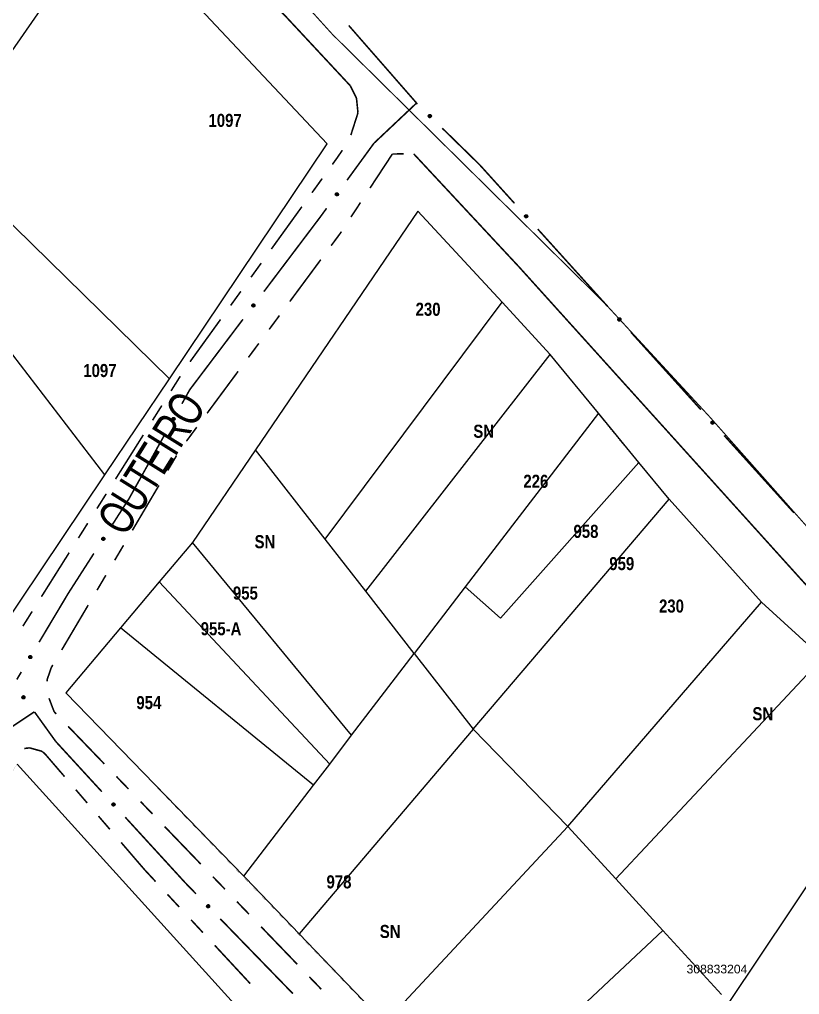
# Model space of a CAD drawing. Extents: x 201549 to 203722, y 4857623 to 4859778.
# Drawn here: x 202824.2 to 202914, y 4859168.6 to 4859280.8 of the extents above; entities that cross this region are included whole.
import ezdxf
from ezdxf.enums import TextEntityAlignment as Align

# ---------------------------------------------------------------- set-up
doc = ezdxf.new("R2010")
doc.units = 0
doc.header["$LTSCALE"] = 1.5
doc.header["$MEASUREMENT"] = 0
for name, color, linetype in [('CD-MALHA-LOTES', 40, 'CONTINUOUS'), ('CD_TXT_QUADRA', 1, 'CONTINUOUS'), ('LM-LIM-SETOR-FISCAL', 7, 'CONTINUOUS'), ('RU-QUADRAS', 6, 'CONTINUOUS'), ('SV-EIXO-ROD-ESTR', 7, 'CONTINUOUS'), ('SV-EIXO-RUA-N-PAV', 6, 'CONTINUOUS'), ('SV-EST-MUNIC-PAV', 20, 'CONTINUOUS'), ('SV-RUA-NAO-PAV-S-GUIA-C-GUIA', 7, 'CONTINUOUS'), ('SV-TXT-RUA-N-PAV-S-GUIA-C-GUIA', 7, 'CONTINUOUS'), ('Th_NmrPort', 1, 'CONTINUOUS')]:
    doc.layers.add(name, color=color, linetype=linetype)
doc.styles.add('ARIAL', font='ARIAL.TTF')
doc.styles.add('MONOTXT', font='ARIAL.TTF', dxfattribs={"height": 0.2})
doc.styles.get("Standard").update_dxf_attribs({"font": 'swisscbo.ttf'})
doc.linetypes.add('Limite', pattern='A,20,-3,[130,ltypeshp.shx,S=6.35,R=0,X=0,Y=0],-3,20', length=46)

msp = doc.modelspace()

# ---------------------------------------------------------------- linework, layer by layer
at = {"layer": 'CD-MALHA-LOTES', "linetype": 'Continuous'}
for p, q in [((202834.49, 4859293.27), (202815.05, 4859265.32)), ((202859.62, 4859266.51), (202834.49, 4859293.27)), ((202841.46, 4859239.45), (202859.62, 4859266.51)), ((202818.11, 4859262.35), (202841.46, 4859239.45)), ((202870.07, 4859258.75), (202851.38, 4859231.28)), ((202879.77, 4859248.26), (202870.07, 4859258.75)), ((202834.03, 4859228.39), (202812.45, 4859256.52)), ((202859.41, 4859220.98), (202879.77, 4859248.26)), ((202885.29, 4859242.24), (202879.77, 4859248.26)), ((202864.06, 4859215.01), (202885.29, 4859242.24)), ((202890.84, 4859235.5), (202885.29, 4859242.24)), ((202834.03, 4859228.39), (202841.46, 4859239.45)), ((202890.84, 4859235.5), (202875.51, 4859215.51)), ((202895.5, 4859229.83), (202890.84, 4859235.5)), ((202851.38, 4859231.28), (202844.12, 4859220.63)), ((202859.41, 4859220.98), (202851.38, 4859231.28)), ((202879.56, 4859211.9), (202895.5, 4859229.83)), ((202898.966152, 4859225.615474), (202895.5, 4859229.83)), ((202821.85, 4859210.25), (202834.03, 4859228.39)), ((202876.44, 4859199.12), (202898.966152, 4859225.615474)), ((202909.618993, 4859213.758993), (202898.966152, 4859225.615474)), ((202844.12, 4859220.63), (202840.29, 4859216.07)), ((202862.44, 4859198.43), (202844.12, 4859220.63)), ((202864.06, 4859215.01), (202859.41, 4859220.98)), ((202840.29, 4859216.07), (202835.84, 4859210.78)), ((202859.91, 4859195.12), (202840.29, 4859216.07)), ((202869.64, 4859207.85), (202864.06, 4859215.01)), ((202875.51, 4859215.51), (202869.64, 4859207.85)), ((202875.51, 4859215.51), (202879.56, 4859211.9)), ((202887.33, 4859187.94), (202909.618993, 4859213.758993)), ((202916.62, 4859207.34), (202909.618993, 4859213.758993)), ((202835.84, 4859210.78), (202829.55, 4859203.3)), ((202858.03, 4859192.67), (202835.84, 4859210.78)), ((202862.44, 4859198.43), (202869.64, 4859207.85)), ((202869.64, 4859207.85), (202876.44, 4859199.12)), ((202892.84, 4859181.9), (202916.62, 4859207.34)), ((202829.55, 4859203.3), (202850.04, 4859182.23)), ((202876.44, 4859199.12), (202856.41, 4859175.58)), ((202859.91, 4859195.12), (202862.44, 4859198.43)), ((202876.44, 4859199.12), (202887.33, 4859187.94)), ((202926.36, 4859198.43), (202905.84, 4859167.66)), ((202848.91, 4859167.5), (202823.94, 4859195.12)), ((202858.03, 4859192.67), (202859.91, 4859195.12)), ((202850.04, 4859182.23), (202858.03, 4859192.67)), ((202866.24, 4859165.33), (202887.33, 4859187.94)), ((202892.84, 4859181.9), (202887.33, 4859187.94)), ((202850.04, 4859182.23), (202850.27, 4859181.99)), ((202850.27, 4859181.99), (202856.41, 4859175.58)), ((202898.25, 4859175.97), (202892.84, 4859181.9)), ((202856.41, 4859175.58), (202866.24, 4859165.33)), ((202876.02, 4859155.12), (202898.25, 4859175.97)), ((202905, 4859168.58), (202898.25, 4859175.97))]:
    msp.add_line(p, q, dxfattribs=at)
at = {"layer": 'LM-LIM-SETOR-FISCAL', "linetype": 'Limite', "ltscale": 0.1, "const_width": 0.13, "flags": 128}
msp.add_lwpolyline([(203690.260081, 4857945.070709), (203624.634323, 4857876.322086), (203597.483031, 4857858.402645), (203529.936951, 4857817.251163), (203477.865481, 4857798.204621), (203470.255508, 4857794.734503), (203461.352554, 4857793.163394), (203446.975153, 4857796.8587), (203434.268062, 4857794.37427), (203415.032253, 4857783.068658), (203402.126694, 4857778.711644), (203386.003618, 4857774.608536), (203366.6323, 4857771.115492), (203345.157893, 4857770.830854), (203324.568024, 4857761.841833), (203301.581821, 4857760.866899), (203281.417715, 4857748.511746), (203252.78859, 4857741.388472), (203232.306394, 4857736.754404), (203212.334562, 4857736.296293), (203164.13965, 4857735.679698), (203138.99187, 4857736.954266), (203129.680407, 4857738.01055), (203095.984474, 4857727.896851), (203076.140726, 4857727.494996), (203025.014879, 4857721.40905), (203013.097806, 4857722.309608), (202992.105773, 4857719.939497), (202979.44632, 4857721.489532), (202964.645261, 4857723.459119), (202953.753944, 4857723.719881), (202948.567743, 4857734.588869), (202940.56683, 4857731.445097), (202928.292667, 4857726.395284), (202921.586801, 4857725.262879), (202891.249062, 4857717.013101), (202861.035745, 4857717.951775), (202843.379163, 4857715.343702), (202826.226463, 4857711.657758), (202804.140432, 4857707.443751), (202790.771355, 4857705.517518), (202768.577753, 4857708.236936), (202742.152032, 4857707.156689), (202736.174828, 4857706.655519), (202713.938929, 4857709.927449), (202695.611231, 4857706.369079), (202673.258666, 4857705.478725), (202656.72527, 4857701.372747), (202629.28054, 4857702.0954), (202612.6653, 4857697.207584), (202591.913663, 4857697.17112), (202573.082963, 4857699.207561), (202562.981881, 4857701.348758), (202542.231335, 4857696.463209), (202527.692121, 4857697.497329), (202506.011184, 4857700.954059), (202495.762995, 4857701.67688), (202477.853417, 4857695.637221), (202451.601566, 4857695.14746), (202439.72292, 4857695.152163), (202414.832804, 4857702.264138), (202409.505623, 4857708.382417), (202404.550581, 4857702.764348), (202392.386131, 4857694.909473), (202374.402744, 4857694.375334), (202370.790504, 4857707.218853), (202367.880357, 4857708.81308), (202365.097896, 4857694.881213), (202346.982515, 4857685.19854), (202335.643949, 4857688.651167), (202326.525916, 4857697.119411), (202318.576754, 4857694.737974), (202307.818302, 4857689.468212), (202291.471974, 4857680.842357), (202275.589764, 4857677.708389), (202259.053519, 4857679.374097), (202243.073737, 4857672.961005), (202214.272961, 4857673.983007), (202196.235748, 4857671.160004), (202166.262371, 4857673.222085), (202137.067905, 4857668.508741), (202112.979693, 4857664.510834), (202063.331805, 4857653.140334), (202048.493217, 4857650.054933), (202035.091784, 4857651.969478), (202023.899221, 4857655.255238), (202010.52796, 4857651.884532), (201999.307441, 4857648.055643), (201981.197242, 4857645.667621), (201954.082742, 4857645.121141), (201945.697725, 4857640.894606), (201931.391917, 4857630.157612), (201908.026813, 4857622.950269), (201883.4729, 4857629.270611), (201877.508406, 4857642.469721), (201854.745798, 4857639.06854), (201839.350138, 4857636.086338), (201828.34266, 4857631.211106), (201818.072406, 4857630.661005), (201791.730674, 4857645.716636), (201783.325652, 4857653.738781), (201774.365733, 4857662.184936), (201765.573826, 4857663.836912), (201752.290529, 4857659.858284), (201735.04564, 4857660.887584), (201727.455562, 4857670.187429), (201720.531788, 4857683.341011), (201712.157613, 4857700.626833), (201694.727347, 4857720.897673), (201679.589184, 4857740.191677), (201657.32648, 4857767.233141), (201654.564139, 4857799.822595), (201653.168948, 4857816.601418), (201648.897983, 4857832.521318), (201641.426502, 4857850.868289), (201624.439538, 4857878.124504), (201609.705016, 4857904.118762), (201594.767048, 4857924.49684), (201579.688593, 4857946.624543), (201574.368593, 4857976.270242), (201571.408411, 4858003.505486), (201566.936517, 4858039.389321), (201564.764318, 4858078.72263), (201562.269694, 4858104.600839), (201551.757007, 4858133.952949), (201551.186373, 4858156.429924), (201549.119269, 4858170.401701), (201549.246745, 4858186.104627), (201554.678227, 4858203.249655), (201558.171305, 4858220.410541), (201560.177107, 4858236.514509), (201560.415055, 4858239.809246), (201559.788221, 4858242.511434), (201551.336892, 4858249.701553), (201552.157199, 4858261.553469), (201556.911984, 4858273.515997), (201560.097639, 4858284.875736), (201560.510399, 4858299.28515), (201557.624238, 4858311.705049), (201560.009833, 4858320.099542), (201561.981178, 4858326.691836), (201566.707313, 4858341.650918), (201582.546234, 4858358.27629), (201591.67817, 4858367.066748), (201615.096765, 4858382.768909), (201643.467678, 4858408.340795), (201662.426287, 4858428.461694), (201687.49864, 4858456.872452), (201695.711751, 4858480.503996), (201697.241213, 4858493.368461), (201708.122023, 4858512.454588), (201708.913728, 4858524.199447), (201718.579722, 4858544.463789), (201733.577492, 4858559.16074), (201748.497093, 4858572.745024), (201759.62483, 4858585.08596), (201772.517183, 4858599.8166), (201797.761054, 4858621.167174), (201813.769148, 4858629.66302), (201830.418521, 4858646.310562), (201849.011501, 4858664.504513), (201851.314022, 4858668.825445), (201857.549066, 4858681.544401), (201862.42871, 4858685.799557), (201865.966242, 4858689.749341), (201865.68234, 4858691.625443), (201857.763701, 4858695.442229), (201850.485155, 4858704.533181), (201847.54822, 4858723.831601), (201858.251257, 4858731.66627), (201858.92976, 4858736.348746), (201856.131935, 4858739.11135), (201855.153114, 4858759.016886), (201862.856619, 4858771.755825), (201872.56032, 4858788.598255), (201887.559021, 4858785.607288), (201894.924798, 4858786.689227), (201898.748315, 4858791.479933), (201901.748118, 4858797.019428), (201899.947285, 4858805.270061), (201902.159269, 4858816.15094), (201916.649053, 4858830.131738), (201922.681108, 4858839.197621), (201923.717945, 4858848.876055), (201927.12082, 4858860.1517), (201927.274817, 4858875.017476), (201925.508092, 4858896.764205), (201942.625428, 4858910.622255), (201947.555532, 4858919.314093), (201951.803836, 4858928.782451), (201954.266441, 4858935.163408), (201959.271015, 4858947.314055), (201964.479977, 4858959.592926), (201967.152407, 4858968.266465), (201964.55435, 4858976.487948), (201962.894294, 4858991.279376), (201964.900793, 4859004.827319), (201964.6517, 4859016.898797), (201965.696998, 4859030.808415), (201969.531889, 4859045.576569), (201975.75863, 4859052.20621), (201969.45004, 4859055.850905), (201965.009026, 4859070.898106), (201965.069362, 4859074.030336), (201963.476629, 4859075.991683), (201953.10009, 4859077.836379), (201942.441068, 4859084.073053), (201934.726475, 4859088.201758), (201918.16488, 4859094.012892), (201910.256895, 4859096.550971), (201893.421427, 4859107.28582), (201885.268901, 4859113.680363), (201864.45443, 4859121.529069), (201850.623658, 4859135.609088), (201846.963877, 4859146.620609), (201855.767516, 4859165.416404), (201875.347527, 4859164.308429), (201889.044993, 4859157.340855), (201904.349852, 4859149.80302), (201927.90161, 4859138.922585), (201938.715832, 4859134.958824), (201957.005609, 4859130.242277), (201977.026771, 4859120.820983), (201985.806231, 4859116.11566), (201991.168531, 4859121.52132), (201992.488353, 4859131.751117), (202001.404985, 4859144.188737), (202015.237277, 4859158.295848), (202027.695168, 4859169.318871), (202029.771608, 4859171.898113), (202033.776454, 4859179.091552), (202035.381378, 4859188.589823), (202041.175735, 4859202.289727), (202053.436878, 4859210.693244), (202063.459078, 4859216.99753), (202072.268869, 4859222.32438), (202115.036275, 4859252.473476), (202125.947129, 4859260.226968), (202138.444739, 4859271.495305), (202150.532591, 4859280.714854), (202161.391171, 4859291.368554), (202178.868205, 4859308.22401), (202191.586615, 4859321.29274), (202216.729868, 4859343.200113), (202238.66378, 4859364.13703), (202250.52502, 4859378.676083), (202258.974753, 4859394.377128), (202266.679718, 4859404.602088), (202275.065891, 4859412.387653), (202302.264215, 4859448.149551), (202318.584229, 4859468.798856), (202327.347328, 4859478.500068), (202334.691915, 4859489.468295), (202339.506578, 4859500.644952), (202345.514817, 4859507.599166), (202371.864321, 4859545.024292), (202393.198162, 4859572.010698), (202405.581673, 4859587.830346), (202410.327797, 4859597.458197), (202419.27763, 4859633.664342), (202416.989486, 4859654.974178), (202411.731424, 4859697.413521), (202412.757426, 4859719.590937), (202436.124438, 4859738.613146), (202462.873067, 4859753.35892), (202485.340162, 4859765.605573), (202495.831881, 4859771.875287), (202497.599834, 4859778.209393), (202518.345276, 4859756.508353), (202515.743454, 4859740.717238), (202514.723698, 4859716.086214), (202516.920095, 4859683.767801), (202522.647194, 4859658.696813), (202527.07528, 4859650.692195), (202529.970568, 4859644.731309), (202535.420521, 4859636.897001), (202545.468872, 4859621.994786), (202558.357019, 4859606.657609), (202585.8358, 4859573.559083), (202599.806104, 4859558.80064), (202612.899885, 4859544.220382), (202638.909787, 4859517.064978), (202649.659036, 4859507.002602), (202668.16042, 4859487.524508), (202676.088824, 4859478.493485), (202694.285339, 4859460.440182), (202710.86304, 4859442.826375), (202712.459386, 4859440.945228), (202729.879978, 4859422.216603), (202741.931615, 4859409.354739), (202746.608706, 4859404.490444), (202753.347688, 4859397.029427), (202761.114193, 4859388.430797), (202780.521657, 4859366.71292), (202787.470106, 4859359.175299), (202792.305962, 4859354.009726), (202805.952922, 4859338.966966), (202827.483001, 4859315.28388), (202860.2174, 4859279.107138), (202891.663582, 4859248.038398), (202903.615874, 4859235.095065), (202918.084292, 4859218.768396), (202940.542465, 4859195.291329), (202956.34755, 4859178.52201), (202968.266176, 4859165.295182), (202978.719379, 4859155.296466), (202993.717452, 4859134.390061), (203000.802797, 4859124.358547), (203012.351422, 4859108.484298), (203027.622616, 4859089.716281), (203037.680048, 4859069.601416), (203043.700341, 4859058.903498), (203054.3, 4859060.91), (203065.69, 4859063.18), (203071.14, 4859057.81), (203074.16, 4859054.84), (203084.88, 4859044.28), (203097.92, 4859031.43), (203104.75, 4859024.55), (203111.15, 4859018.12), (203119.81, 4859009.41), (203127.17, 4859002), (203135.63, 4858993.48), (203144.95, 4858984.1), (203153.42, 4858975.59), (203163.08, 4858965.86), (203173.19, 4858955.69), (203182.56, 4858946.25), (203191.76, 4858937.01), (203198.08, 4858930.3), (203204.43, 4858923.55), (203216.13, 4858910.9), (203222.97, 4858903.52), (203233.78, 4858891.83), (203245.73, 4858878.91), (203264.33, 4858858.8), (203273.98, 4858848.42), (203284.55, 4858837.04), (203303.21, 4858816.97), (203311.9, 4858807.61), (203329.84, 4858788.31), (203337.74, 4858779.49), (203353.23, 4858762.39), (203359.11, 4858755.91), (203364.48, 4858749.97), (203370.86, 4858742.93), (203380.58, 4858732.21), (203389.39, 4858722.58), (203398.64, 4858712.48), (203405.71, 4858704.76), (203410.16, 4858699.89), (203415.55, 4858694), (203420.33, 4858688.78), (203441.21, 4858665.98), (203450.56, 4858656.22), (203473.18, 4858631.13), (203477.89, 4858625.9), (203722.237123, 4858356.395713), (203690.000636, 4858326.668344), (203710.985762, 4858303.396246), (203696.285447, 4858225.222295), (203632.07909, 4858167.69374), (203616.580022, 4858183.192808), (203573.182632, 4858142.895231)], close=True, dxfattribs=at)
at = {"layer": 'RU-QUADRAS', "linetype": 'Continuous'}
for points in [[(202713.2, 4859328, 0.01, 0.01, 0), (202744.73, 4859384.54, 0.01, 0.01, 0), (202747.96, 4859385.28, 0.01, 0.01, 0), (202859.62, 4859266.51, 0.01, 0.01, 0), (202821.85, 4859210.25, 0.01, 0.01, 0), (202795.36, 4859238.56, 0.01, 0.01, 0), (202777.6, 4859260.18, 0.01, 0.01, -0.006098386)], [(202829.55, 4859203.3, 0.01, 0.01, 0), (202844.12, 4859220.63, 0.01, 0.01, 0), (202870.07, 4859258.75, 0.01, 0.01, 0), (202884.99, 4859242.61, 0.01, 0.01, 0.0216393089), (202909.67, 4859213.7, 0.01, 0.01, 0), (202931.3, 4859193.91, 0.01, 0.01, 0), (202959.98, 4859160.09, 0.01, 0.01, 0), (202971.4, 4859149.61, 0.01, 0.01, 0), (202937.69, 4859091.58, 0.01, 0.01, 0.0099130625), (202891.7, 4859138.76, 0.01, 0.01, 0)], [(202790.47, 4859142.54, 0.01, 0.01, 0), (202823.94, 4859195.12, 0.01, 0.01, 0), (202879.25, 4859133.93, 0.01, 0.01, 0.0147925964), (202928.6, 4859082.79, 0.01, 0.01, 0), (202898.06, 4859031.1, 0.01, 0.01, 0), (202894.41, 4859031.1, 0.01, 0.01, 0)]]:
    msp.add_lwpolyline(points, format="xyseb", close=True, dxfattribs=at)
at = {"layer": 'SV-EIXO-ROD-ESTR', "const_width": 0.18}
for points in [[(202862.103147, 4859280.118818), (202869.341093, 4859271.835573)], [(202869.341093, 4859271.835573), (202869.907147, 4859271.187769)], [(202869.907147, 4859271.187769), (202870.007055, 4859271.090083)], [(202872.867099, 4859268.293631), (202877.157166, 4859264.098953)], [(202877.157166, 4859264.098953), (202877.158095, 4859264.098045)], [(202877.158095, 4859264.098045), (202881.178942, 4859259.646393)], [(202883.860087, 4859256.677982), (202891.233236, 4859248.514853)], [(202891.233236, 4859248.514853), (202891.663582, 4859248.038398)], [(202891.663582, 4859248.038398), (202891.903438, 4859247.772675)], [(202894.58365, 4859244.803421), (202902.624284, 4859235.89566)], [(202905.304495, 4859232.926407), (202913.345129, 4859224.018646)]]:
    msp.add_lwpolyline(points, dxfattribs=at)
at = {"layer": 'SV-EIXO-ROD-ESTR'}
for points in [[(202871.411302, 4859269.871015), (202871.460195, 4859269.872258), (202871.50247, 4859269.863328), (202871.535586, 4859269.845731), (202871.560795, 4859269.822551), (202871.583914, 4859269.795932), (202871.601301, 4859269.763953), (202871.612738, 4859269.724184), (202871.614328, 4859269.675146), (202871.602334, 4859269.632441), (202871.58682, 4859269.599052), (202871.564163, 4859269.571374), (202871.537928, 4859269.549348), (202871.504112, 4859269.532385), (202871.463696, 4859269.521189), (202871.414349, 4859269.520783), (202871.372964, 4859269.529822), (202871.34138, 4859269.547683), (202871.313698, 4859269.570637), (202871.290421, 4859269.598096), (202871.273534, 4859269.629586), (202871.262335, 4859269.670298), (202871.262579, 4859269.71901), (202871.271123, 4859269.760389), (202871.288536, 4859269.792216), (202871.311748, 4859269.81896), (202871.338164, 4859269.842472), (202871.369584, 4859269.861289), (202871.411302, 4859269.871015)], [(202882.504898, 4859258.342599), (202882.553774, 4859258.340807), (202882.595414, 4859258.329273), (202882.627375, 4859258.309658), (202882.651098, 4859258.284959), (202882.672522, 4859258.256958), (202882.687893, 4859258.223961), (202882.696842, 4859258.18356), (202882.695389, 4859258.134518), (202882.68077, 4859258.092639), (202882.663215, 4859258.060276), (202882.638885, 4859258.034056), (202882.611335, 4859258.013699), (202882.576532, 4859257.998866), (202882.5355, 4859257.990197), (202882.486222, 4859257.992852), (202882.445477, 4859258.004439), (202882.415062, 4859258.024224), (202882.388857, 4859258.048851), (202882.367327, 4859258.0777), (202882.352425, 4859258.110177), (202882.343772, 4859258.151505), (202882.347036, 4859258.200108), (202882.358129, 4859258.240878), (202882.377482, 4859258.271563), (202882.402308, 4859258.296817), (202882.430131, 4859258.318646), (202882.462657, 4859258.335479), (202882.504898, 4859258.342599)], [(202893.228985, 4859246.468464), (202893.27786, 4859246.466657), (202893.319496, 4859246.45511), (202893.351451, 4859246.435484), (202893.375166, 4859246.410778), (202893.396581, 4859246.382771), (202893.411942, 4859246.349769), (202893.420878, 4859246.309365), (202893.41941, 4859246.260324), (202893.404778, 4859246.218449), (202893.387213, 4859246.186091), (202893.362875, 4859246.159879), (202893.335318, 4859246.139531), (202893.30051, 4859246.124709), (202893.259476, 4859246.116053), (202893.210199, 4859246.118723), (202893.169458, 4859246.130323), (202893.139048, 4859246.150118), (202893.112851, 4859246.174753), (202893.09133, 4859246.203609), (202893.076438, 4859246.23609), (202893.067798, 4859246.277421), (202893.071078, 4859246.326023), (202893.082184, 4859246.366789), (202893.101546, 4859246.397469), (202893.12638, 4859246.422714), (202893.15421, 4859246.444535), (202893.186741, 4859246.461357), (202893.228985, 4859246.468464)], [(202903.94983, 4859234.591449), (202903.998705, 4859234.589643), (202904.040341, 4859234.578096), (202904.072296, 4859234.55847), (202904.096011, 4859234.533764), (202904.117427, 4859234.505756), (202904.132787, 4859234.472754), (202904.141723, 4859234.43235), (202904.140255, 4859234.383309), (202904.125623, 4859234.341434), (202904.108058, 4859234.309077), (202904.08372, 4859234.282864), (202904.056163, 4859234.262516), (202904.021355, 4859234.247694), (202903.980321, 4859234.239038), (202903.931044, 4859234.241708), (202903.890303, 4859234.253309), (202903.859893, 4859234.273103), (202903.833696, 4859234.297738), (202903.812175, 4859234.326594), (202903.797283, 4859234.359076), (202903.788643, 4859234.400406), (202903.791923, 4859234.449008), (202903.803029, 4859234.489774), (202903.822391, 4859234.520454), (202903.847225, 4859234.545699), (202903.875055, 4859234.56752), (202903.907586, 4859234.584342), (202903.94983, 4859234.591449)]]:
    msp.add_lwpolyline(points, close=True, dxfattribs=at)
for points in [[(202871.338164, 4859269.842472), (202871.602334, 4859269.632441)], [(202871.357157, 4859269.848473), (202871.605362, 4859269.657314)], [(202871.369584, 4859269.861289), (202871.614328, 4859269.675146)], [(202871.389787, 4859269.864278), (202871.609698, 4859269.700784)], [(202871.411302, 4859269.871015), (202871.612738, 4859269.724184)], [(202871.437962, 4859269.87061), (202871.601437, 4859269.748937)], [(202871.460195, 4859269.872258), (202871.601301, 4859269.763953)], [(202871.484316, 4859269.867271), (202871.585588, 4859269.785426)], [(202871.50247, 4859269.863328), (202871.583914, 4859269.795932)], [(202871.262335, 4859269.670298), (202871.463696, 4859269.521189)], [(202871.262579, 4859269.71901), (202871.504112, 4859269.532385)], [(202871.266272, 4859269.693063), (202871.48137, 4859269.52855)], [(202871.267702, 4859269.737466), (202871.516905, 4859269.543423)], [(202871.271123, 4859269.760389), (202871.537928, 4859269.549348)], [(202871.273534, 4859269.629586), (202871.414349, 4859269.520783)], [(202871.273535, 4859269.647793), (202871.433151, 4859269.526078)], [(202871.281773, 4859269.773326), (202871.548537, 4859269.562112)], [(202871.285525, 4859269.611261), (202871.388727, 4859269.529438)], [(202871.288536, 4859269.792216), (202871.564163, 4859269.571374)], [(202871.290421, 4859269.598096), (202871.372964, 4859269.529822)], [(202871.301698, 4859269.803463), (202871.572407, 4859269.584574)], [(202871.311748, 4859269.81896), (202871.58682, 4859269.599052)], [(202871.32843, 4859269.828851), (202871.592267, 4859269.620499)], [(202882.343772, 4859258.151505), (202882.5355, 4859257.990197)], [(202882.347036, 4859258.200108), (202882.576532, 4859257.998866)], [(202882.349113, 4859258.173982), (202882.553596, 4859257.996448)], [(202882.352425, 4859258.110177), (202882.486222, 4859257.992852)], [(202882.353294, 4859258.218211), (202882.589985, 4859258.009089)], [(202882.353555, 4859258.128349), (202882.505317, 4859257.996971)], [(202882.358129, 4859258.240878), (202882.611335, 4859258.013699)], [(202882.363257, 4859258.091144), (202882.461186, 4859258.003079)], [(202882.367327, 4859258.0777), (202882.445477, 4859258.004439)], [(202882.369561, 4859258.25313), (202882.622715, 4859258.025781)], [(202882.377482, 4859258.271563), (202882.638885, 4859258.034056)], [(202882.391316, 4859258.281973), (202882.647932, 4859258.046719)], [(202882.402308, 4859258.296817), (202882.663215, 4859258.060276)], [(202882.419571, 4859258.305655), (202882.669981, 4859258.081344)], [(202882.430131, 4859258.318646), (202882.68077, 4859258.092639)], [(202882.44946, 4859258.323457), (202882.685334, 4859258.117276)], [(202882.462657, 4859258.335479), (202882.695389, 4859258.134518)], [(202882.483007, 4859258.337209), (202882.692357, 4859258.160394)], [(202882.504898, 4859258.342599), (202882.696842, 4859258.18356)], [(202882.531482, 4859258.340541), (202882.687098, 4859258.208966)], [(202882.553774, 4859258.340807), (202882.687893, 4859258.223961)], [(202882.577539, 4859258.334335), (202882.673542, 4859258.246368)], [(202882.595414, 4859258.329273), (202882.672522, 4859258.256958)], [(202893.067798, 4859246.277421), (202893.259476, 4859246.116053)], [(202893.071078, 4859246.326023), (202893.30051, 4859246.124709)], [(202893.073146, 4859246.299897), (202893.277573, 4859246.122298)], [(202893.077341, 4859246.344124), (202893.313966, 4859246.134928)], [(202893.082184, 4859246.366789), (202893.335318, 4859246.139531)], [(202893.093619, 4859246.379037), (202893.346702, 4859246.151609)], [(202893.101546, 4859246.397469), (202893.362875, 4859246.159879)], [(202893.115383, 4859246.407874), (202893.371926, 4859246.17254)], [(202893.12638, 4859246.422714), (202893.387213, 4859246.186091)], [(202893.143646, 4859246.431547), (202893.393986, 4859246.207158)], [(202893.15421, 4859246.444535), (202893.404778, 4859246.218449)], [(202893.17354, 4859246.44934), (202893.409349, 4859246.243084)], [(202893.186741, 4859246.461357), (202893.41941, 4859246.260324)], [(202893.207091, 4859246.463082), (202893.416386, 4859246.2862)], [(202893.228985, 4859246.468464), (202893.420878, 4859246.309365)], [(202893.255567, 4859246.466398), (202893.411142, 4859246.334775)], [(202893.27786, 4859246.466657), (202893.411942, 4859246.349769)], [(202893.301623, 4859246.460177), (202893.397598, 4859246.37218)], [(202893.319496, 4859246.45511), (202893.396581, 4859246.382771)], [(202893.076438, 4859246.23609), (202893.210199, 4859246.118723)], [(202893.077574, 4859246.254262), (202893.229295, 4859246.122836)], [(202893.087264, 4859246.217054), (202893.185166, 4859246.128958)], [(202893.09133, 4859246.203609), (202893.169458, 4859246.130323)], [(202903.788643, 4859234.400406), (202903.980321, 4859234.239038)], [(202903.791923, 4859234.449008), (202904.021355, 4859234.247694)], [(202903.793991, 4859234.422882), (202903.998418, 4859234.245283)], [(202903.797283, 4859234.359076), (202903.931044, 4859234.241708)], [(202903.798186, 4859234.467109), (202904.034811, 4859234.257913)], [(202903.798419, 4859234.377247), (202903.95014, 4859234.245821)], [(202903.803029, 4859234.489774), (202904.056163, 4859234.262516)], [(202903.808109, 4859234.340039), (202903.906011, 4859234.251943)], [(202903.812175, 4859234.326594), (202903.890303, 4859234.253309)], [(202903.814464, 4859234.502023), (202904.067547, 4859234.274595)], [(202903.822391, 4859234.520454), (202904.08372, 4859234.282864)], [(202903.836228, 4859234.530859), (202904.092771, 4859234.295525)], [(202903.847225, 4859234.545699), (202904.108058, 4859234.309077)], [(202903.864491, 4859234.554532), (202904.114831, 4859234.330143)], [(202903.875055, 4859234.56752), (202904.125623, 4859234.341434)], [(202903.894385, 4859234.572325), (202904.130195, 4859234.36607)], [(202903.907586, 4859234.584342), (202904.140255, 4859234.383309)], [(202903.927937, 4859234.586067), (202904.137231, 4859234.409185)], [(202903.94983, 4859234.591449), (202904.141723, 4859234.43235)], [(202903.976412, 4859234.589383), (202904.131987, 4859234.45776)], [(202903.998705, 4859234.589643), (202904.132787, 4859234.472754)], [(202904.022468, 4859234.583163), (202904.118443, 4859234.495165)], [(202904.040341, 4859234.578096), (202904.117427, 4859234.505756)]]:
    msp.add_lwpolyline(points, dxfattribs=at)
at = {"layer": 'SV-EIXO-RUA-N-PAV', "const_width": 0.18}
for points in [[(202869.907147, 4859271.187769), (202865.541874, 4859267.071413)], [(202865.004259, 4859266.564454), (202861.908485, 4859262.310644)], [(202865.541874, 4859267.071413), (202865.004259, 4859266.564454)], [(202859.554757, 4859259.076457), (202858.966325, 4859258.26791)], [(202858.806121, 4859258.047779), (202852.339871, 4859249.487865)], [(202858.966325, 4859258.26791), (202858.806121, 4859258.047779)], [(202849.928834, 4859246.296174), (202843.901239, 4859238.316944)], [(202843.803941, 4859238.188143), (202842.908814, 4859236.582179)], [(202843.901239, 4859238.316944), (202843.803941, 4859238.188143)], [(202840.961381, 4859233.088255), (202837.066515, 4859226.100407)], [(202837.066515, 4859226.100407), (202836.818259, 4859225.655007)], [(202836.818259, 4859225.655007), (202834.93377, 4859222.717422)], [(202832.773952, 4859219.350646), (202830.074178, 4859215.142175)], [(202829.832576, 4859214.765561), (202826.47302, 4859209.139788)], [(202830.074178, 4859215.142175), (202829.832576, 4859214.765561)], [(202824.422181, 4859205.70554), (202823.909472, 4859204.846978)], [(202822.083457, 4859198.55506), (202825.891348, 4859201.107602)], [(202825.891348, 4859201.107602), (202825.931283, 4859201.134372)], [(202828.384025, 4859197.718882), (202825.959795, 4859201.094668)], [(202828.954491, 4859197.096945), (202828.384025, 4859197.718882)], [(202833.686174, 4859191.938343), (202828.954491, 4859197.096945)], [(202836.60707, 4859188.753908), (202836.389993, 4859188.990571)], [(202837.065407, 4859188.253132), (202836.60707, 4859188.753908)], [(202843.284429, 4859181.458275), (202837.065407, 4859188.253132)], [(202843.833833, 4859180.892279), (202843.284429, 4859181.458275)], [(202844.530343, 4859180.174733), (202843.833833, 4859180.892279)], [(202855.674516, 4859168.693991), (202847.316386, 4859177.304547)]]:
    msp.add_lwpolyline(points, dxfattribs=at)
at = {"layer": 'SV-EIXO-RUA-N-PAV'}
for points in [[(202860.905172, 4859260.744948), (202860.913469, 4859260.696748), (202860.910742, 4859260.653626), (202860.898117, 4859260.618315), (202860.878824, 4859260.590021), (202860.855826, 4859260.563297), (202860.826695, 4859260.54147), (202860.788996, 4859260.524406), (202860.740704, 4859260.515745), (202860.696714, 4859260.52144), (202860.661432, 4859260.531966), (202860.63077, 4859260.550385), (202860.605184, 4859260.573161), (202860.583512, 4859260.604171), (202860.566592, 4859260.642544), (202860.559058, 4859260.691314), (202860.562021, 4859260.733571), (202860.575129, 4859260.767405), (202860.593842, 4859260.798114), (202860.617648, 4859260.825115), (202860.646367, 4859260.846376), (202860.685033, 4859260.863342), (202860.733268, 4859260.87014), (202860.775448, 4859260.867667), (202860.809457, 4859260.855037), (202860.839275, 4859260.835933), (202860.866359, 4859260.813193), (202860.889519, 4859260.784823), (202860.905172, 4859260.744948)], [(202851.308793, 4859247.940313), (202851.316228, 4859247.891973), (202851.312733, 4859247.848907), (202851.29948, 4859247.813827), (202851.279686, 4859247.785881), (202851.256215, 4859247.759572), (202851.226699, 4859247.738268), (202851.188702, 4859247.721879), (202851.140263, 4859247.71408), (202851.096381, 4859247.72056), (202851.061293, 4859247.731713), (202851.030965, 4859247.750676), (202851.005789, 4859247.773905), (202850.984673, 4859247.805296), (202850.96844, 4859247.843964), (202850.961777, 4859247.892862), (202850.965493, 4859247.935059), (202850.979203, 4859247.968654), (202850.99846, 4859247.999024), (202851.022744, 4859248.025596), (202851.051838, 4859248.046342), (202851.0908, 4859248.062615), (202851.139149, 4859248.068552), (202851.181278, 4859248.065327), (202851.215057, 4859248.052092), (202851.244529, 4859248.03246), (202851.271203, 4859248.00924), (202851.293854, 4859247.980461), (202851.308793, 4859247.940313)], [(202842.101202, 4859234.907126), (202842.115238, 4859234.860274), (202842.117721, 4859234.817138), (202842.109437, 4859234.780564), (202842.093689, 4859234.750154), (202842.074074, 4859234.720857), (202842.047781, 4859234.695683), (202842.01241, 4859234.674206), (202841.96551, 4859234.659796), (202841.921154, 4859234.660157), (202841.884863, 4859234.666361), (202841.852207, 4859234.680956), (202841.824066, 4859234.700488), (202841.79882, 4859234.728664), (202841.777406, 4859234.764722), (202841.764057, 4859234.812232), (202841.761913, 4859234.854538), (202841.770855, 4859234.889704), (202841.785736, 4859234.922441), (202841.80612, 4859234.95211), (202841.832072, 4859234.976673), (202841.868415, 4859234.998168), (202841.915482, 4859235.010722), (202841.957653, 4859235.013342), (202841.992935, 4859235.004896), (202842.024835, 4859234.98952), (202842.054458, 4859234.970204), (202842.080865, 4859234.944827), (202842.101202, 4859234.907126)], [(202834.024096, 4859221.095531), (202834.035207, 4859221.047901), (202834.035017, 4859221.004694), (202834.024486, 4859220.968702), (202834.006887, 4859220.939324), (202833.985498, 4859220.911297), (202833.957698, 4859220.887797), (202833.921066, 4859220.868549), (202833.873366, 4859220.857068), (202833.829117, 4859220.860172), (202833.793279, 4859220.868608), (202833.761588, 4859220.885196), (202833.734709, 4859220.906431), (202833.711254, 4859220.936115), (202833.692111, 4859220.973428), (202833.681727, 4859221.021672), (202833.682204, 4859221.06403), (202833.693304, 4859221.098575), (202833.710181, 4859221.130329), (202833.732361, 4859221.158681), (202833.759783, 4859221.181592), (202833.797386, 4859221.200798), (202833.845139, 4859221.210416), (202833.887392, 4859221.210423), (202833.922083, 4859221.199811), (202833.952971, 4859221.182491), (202833.981343, 4859221.161379), (202834.006129, 4859221.134418), (202834.024096, 4859221.095531)], [(202825.615778, 4859207.489584), (202825.62841, 4859207.442334), (202825.629604, 4859207.399143), (202825.620232, 4859207.362833), (202825.603583, 4859207.332906), (202825.583102, 4859207.304207), (202825.55607, 4859207.279829), (202825.520074, 4859207.259418), (202825.472765, 4859207.246414), (202825.42844, 4859207.248099), (202825.39235, 4859207.255382), (202825.360144, 4859207.270946), (202825.332598, 4859207.291309), (202825.308204, 4859207.320226), (202825.287876, 4859207.356907), (202825.275951, 4859207.404794), (202825.275071, 4859207.447145), (202825.285058, 4859207.482028), (202825.300909, 4859207.514306), (202825.32217, 4859207.543355), (202825.348843, 4859207.567132), (202825.385812, 4859207.587533), (202825.433232, 4859207.598676), (202825.475463, 4859207.600037), (202825.510477, 4859207.590542), (202825.541904, 4859207.574221), (202825.570938, 4859207.554029), (202825.596575, 4859207.527875), (202825.615778, 4859207.489584)], [(202824.695976, 4859202.60902), (202824.647068, 4859202.608916), (202824.605012, 4859202.618828), (202824.572315, 4859202.63719), (202824.547653, 4859202.660951), (202824.52516, 4859202.688101), (202824.508522, 4859202.720477), (202824.498015, 4859202.760502), (202824.497567, 4859202.809563), (202824.510552, 4859202.851977), (202824.52684, 4859202.884996), (202824.550135, 4859202.912139), (202824.576876, 4859202.933548), (202824.611078, 4859202.949719), (202824.651743, 4859202.95997), (202824.701087, 4859202.959227), (202824.74225, 4859202.949227), (202824.77341, 4859202.930636), (202824.800549, 4859202.907043), (202824.82318, 4859202.87905), (202824.83933, 4859202.847175), (202824.849578, 4859202.806213), (202824.848199, 4859202.75752), (202824.838694, 4859202.716351), (202824.820545, 4859202.684938), (202824.796716, 4859202.658742), (202824.769759, 4859202.635851), (202824.73791, 4859202.617771), (202824.695976, 4859202.60902)], [(202835.054082, 4859190.284163), (202835.005194, 4859190.28558), (202834.963467, 4859190.296794), (202834.931357, 4859190.316165), (202834.907445, 4859190.34068), (202834.885807, 4859190.368517), (202834.870183, 4859190.401394), (202834.860926, 4859190.441726), (202834.862003, 4859190.490777), (202834.8763, 4859190.532768), (202834.893606, 4859190.565264), (202834.917734, 4859190.59167), (202834.945128, 4859190.612237), (202834.979816, 4859190.627337), (202835.02078, 4859190.63632), (202835.070077, 4859190.634043), (202835.110909, 4859190.622768), (202835.141476, 4859190.603217), (202835.167869, 4859190.578792), (202835.189619, 4859190.550109), (202835.20477, 4859190.517747), (202835.213739, 4859190.476486), (202835.210848, 4859190.42786), (202835.200067, 4859190.387006), (202835.18095, 4859190.356173), (202835.156319, 4859190.33073), (202835.128663, 4859190.308688), (202835.096268, 4859190.291607), (202835.054082, 4859190.284163)], [(202845.944452, 4859178.55987), (202845.895544, 4859178.559905), (202845.853516, 4859178.569935), (202845.820871, 4859178.588391), (202845.796276, 4859178.612221), (202845.77386, 4859178.639434), (202845.757314, 4859178.671858), (202845.74692, 4859178.711912), (202845.74661, 4859178.760974), (202845.759715, 4859178.803351), (202845.776096, 4859178.836324), (202845.799469, 4859178.863401), (202845.82627, 4859178.884734), (202845.860518, 4859178.900808), (202845.901211, 4859178.910945), (202845.950553, 4859178.910062), (202845.991688, 4859178.899946), (202846.022795, 4859178.881266), (202846.049867, 4859178.857597), (202846.072419, 4859178.82954), (202846.088478, 4859178.797619), (202846.098611, 4859178.756628), (202846.097094, 4859178.70794), (202846.087473, 4859178.666798), (202846.069235, 4859178.635436), (202846.045332, 4859178.609308), (202846.018311, 4859178.586493), (202845.986411, 4859178.568503), (202845.944452, 4859178.55987)]]:
    msp.add_lwpolyline(points, close=True, dxfattribs=at)
for points in [[(202860.685033, 4859260.863342), (202860.566592, 4859260.642544)], [(202860.708128, 4859260.862736), (202860.57643, 4859260.62612)], [(202860.733268, 4859260.87014), (202860.583512, 4859260.604171)], [(202860.752271, 4859260.867738), (202860.596283, 4859260.593108)], [(202860.775448, 4859260.867667), (202860.605184, 4859260.573161)], [(202860.646367, 4859260.846376), (202860.559058, 4859260.691314)], [(202860.617648, 4859260.825115), (202860.562021, 4859260.733571)], [(202860.629967, 4859260.831862), (202860.563919, 4859260.717918)], [(202860.664383, 4859260.849006), (202860.567015, 4859260.673475)], [(202860.789789, 4859260.858998), (202860.619348, 4859260.564508)], [(202860.809457, 4859260.855037), (202860.63077, 4859260.550385)], [(202860.822489, 4859260.843638), (202860.645023, 4859260.544135)], [(202860.839275, 4859260.835933), (202860.661432, 4859260.531966)], [(202860.851474, 4859260.820856), (202860.683442, 4859260.529676)], [(202860.866359, 4859260.813193), (202860.696714, 4859260.52144)], [(202860.875042, 4859260.795266), (202860.721762, 4859260.522039)], [(202860.889519, 4859260.784823), (202860.740704, 4859260.515745)], [(202860.895397, 4859260.765264), (202860.765403, 4859260.524032)], [(202860.905172, 4859260.744948), (202860.788996, 4859260.524406)], [(202860.908625, 4859260.718509), (202860.811857, 4859260.539165)], [(202860.913469, 4859260.696748), (202860.826695, 4859260.54147)], [(202860.912021, 4859260.67216), (202860.845672, 4859260.560122)], [(202860.910742, 4859260.653626), (202860.855826, 4859260.563297)], [(202851.051838, 4859248.046342), (202850.961777, 4859247.892862)], [(202851.022744, 4859248.025596), (202850.965493, 4859247.935059)], [(202851.035182, 4859248.032123), (202850.967112, 4859247.919375)], [(202851.0908, 4859248.062615), (202850.96844, 4859247.843964)], [(202851.069898, 4859248.04865), (202850.969414, 4859247.874883)], [(202851.113881, 4859248.061598), (202850.977983, 4859247.827368)], [(202851.139149, 4859248.068552), (202850.984673, 4859247.805296)], [(202851.158106, 4859248.065811), (202850.997244, 4859247.794007)], [(202851.181278, 4859248.065327), (202851.005789, 4859247.773905)], [(202851.195462, 4859248.056404), (202851.019795, 4859247.765001)], [(202851.215057, 4859248.052092), (202851.030965, 4859247.750676)], [(202851.227883, 4859248.040463), (202851.045104, 4859247.744173)], [(202851.244529, 4859248.03246), (202851.061293, 4859247.731713)], [(202851.256457, 4859248.017167), (202851.083258, 4859247.729031)], [(202851.271203, 4859248.00924), (202851.096381, 4859247.72056)], [(202851.279564, 4859247.991161), (202851.121436, 4859247.720712)], [(202851.293854, 4859247.980461), (202851.140263, 4859247.71408)], [(202851.299382, 4859247.9608), (202851.165106, 4859247.721926)], [(202851.308793, 4859247.940313), (202851.188702, 4859247.721879)], [(202851.311773, 4859247.913818), (202851.211822, 4859247.736228)], [(202851.316228, 4859247.891973), (202851.226699, 4859247.738268)], [(202851.314342, 4859247.867415), (202851.246006, 4859247.756578)], [(202851.312733, 4859247.848907), (202851.256215, 4859247.759572)], [(202841.80612, 4859234.95211), (202841.761913, 4859234.854538)], [(202841.832072, 4859234.976673), (202841.764057, 4859234.812232)], [(202841.817538, 4859234.960291), (202841.765681, 4859234.839227)], [(202841.849641, 4859234.981452), (202841.774103, 4859234.795479)], [(202841.868415, 4859234.998168), (202841.777406, 4859234.764722)], [(202841.891415, 4859235.000346), (202841.789148, 4859234.749601)], [(202841.915482, 4859235.010722), (202841.79882, 4859234.728664)], [(202841.934636, 4859235.010624), (202841.812829, 4859234.719218)], [(202841.957653, 4859235.013342), (202841.824066, 4859234.700488)], [(202841.972933, 4859235.006462), (202841.839168, 4859234.693602)], [(202841.992935, 4859235.004896), (202841.852207, 4859234.680956)], [(202842.007243, 4859234.995149), (202841.867109, 4859234.676467)], [(202842.024835, 4859234.98952), (202841.884863, 4859234.666361)], [(202842.03876, 4859234.97602), (202841.906988, 4859234.666736)], [(202842.054458, 4859234.970204), (202841.921154, 4859234.660157)], [(202842.065235, 4859234.953453), (202841.945949, 4859234.663766)], [(202842.080865, 4859234.944827), (202841.96551, 4859234.659796)], [(202842.089053, 4859234.926117), (202841.989033, 4859234.670996)], [(202842.101202, 4859234.907126), (202842.01241, 4859234.674206)], [(202842.107811, 4859234.881295), (202842.033328, 4859234.691609)], [(202842.115238, 4859234.860274), (202842.047781, 4859234.695683)], [(202842.11676, 4859234.835691), (202842.064375, 4859234.716483)], [(202842.117721, 4859234.817138), (202842.074074, 4859234.720857)], [(202833.759783, 4859221.181592), (202833.681727, 4859221.021672)], [(202833.732361, 4859221.158681), (202833.682204, 4859221.06403)], [(202833.744264, 4859221.16614), (202833.685018, 4859221.048516)], [(202833.777614, 4859221.185275), (202833.690717, 4859221.00433)], [(202833.797386, 4859221.200798), (202833.692111, 4859220.973428)], [(202833.820477, 4859221.201549), (202833.702896, 4859220.95761)], [(202833.845139, 4859221.210416), (202833.711254, 4859220.936115)], [(202833.86425, 4859221.209134), (202833.724652, 4859220.92582)], [(202833.887392, 4859221.210423), (202833.734709, 4859220.906431)], [(202833.902216, 4859221.202611), (202833.749356, 4859220.898624)], [(202833.922083, 4859221.199811), (202833.761588, 4859220.885196)], [(202833.935761, 4859221.189197), (202833.776183, 4859220.879793)], [(202833.952971, 4859221.182491), (202833.793279, 4859220.868608)], [(202833.966034, 4859221.168156), (202833.815385, 4859220.867614)], [(202833.981343, 4859221.161379), (202833.829117, 4859220.860172)], [(202833.991063, 4859221.143994), (202833.854087, 4859220.86224)], [(202834.006129, 4859221.134418), (202833.873366, 4859220.857068)], [(202834.013145, 4859221.115238), (202833.897536, 4859220.866791)], [(202834.024096, 4859221.095531), (202833.921066, 4859220.868549)], [(202834.029094, 4859221.06934), (202833.943021, 4859220.884625)], [(202834.035207, 4859221.047901), (202833.957698, 4859220.887797)], [(202834.035205, 4859221.02327), (202833.975548, 4859220.907531)], [(202834.035017, 4859221.004694), (202833.985498, 4859220.911297)], [(202825.32217, 4859207.543355), (202825.275071, 4859207.447145)], [(202825.348843, 4859207.567132), (202825.275951, 4859207.404794)], [(202825.333827, 4859207.551191), (202825.27838, 4859207.431729)], [(202825.366547, 4859207.571385), (202825.285492, 4859207.387749)], [(202825.385812, 4859207.587533), (202825.287876, 4859207.356907)], [(202825.408867, 4859207.589024), (202825.299161, 4859207.341442)], [(202825.433232, 4859207.598676), (202825.308204, 4859207.320226)], [(202825.452375, 4859207.598007), (202825.321926, 4859207.310366)], [(202825.475463, 4859207.600037), (202825.332598, 4859207.291309)], [(202825.49053, 4859207.592704), (202825.347488, 4859207.283976)], [(202825.510477, 4859207.590542), (202825.360144, 4859207.270946)], [(202825.524488, 4859207.580372), (202825.374905, 4859207.266014)], [(202825.541904, 4859207.574221), (202825.39235, 4859207.255382)], [(202825.555419, 4859207.560311), (202825.414476, 4859207.255097)], [(202825.570938, 4859207.554029), (202825.42844, 4859207.248099)], [(202825.58121, 4859207.536963), (202825.453331, 4859207.250966)], [(202825.596575, 4859207.527875), (202825.472765, 4859207.246414)], [(202825.604201, 4859207.50893), (202825.496611, 4859207.256906)], [(202825.615778, 4859207.489584), (202825.520074, 4859207.259418)], [(202825.621613, 4859207.463567), (202825.541502, 4859207.276189)], [(202825.62841, 4859207.442334), (202825.55607, 4859207.279829)], [(202825.629197, 4859207.417716), (202825.573278, 4859207.300125)], [(202825.629604, 4859207.399143), (202825.583102, 4859207.304207)], [(202824.73791, 4859202.617771), (202824.497567, 4859202.809563)], [(202824.695976, 4859202.60902), (202824.498015, 4859202.760502)], [(202824.717643, 4859202.615253), (202824.501599, 4859202.783824)], [(202824.750632, 4859202.630295), (202824.506946, 4859202.827182)], [(202824.647068, 4859202.608916), (202824.508522, 4859202.720477)], [(202824.669333, 4859202.610045), (202824.508736, 4859202.735492)], [(202824.769759, 4859202.635851), (202824.510552, 4859202.851977)], [(202824.779808, 4859202.649242), (202824.520895, 4859202.863681)], [(202824.62307, 4859202.614463), (202824.523731, 4859202.698644)], [(202824.605012, 4859202.618828), (202824.52516, 4859202.688101)], [(202824.796716, 4859202.658742), (202824.52684, 4859202.884996)], [(202824.807124, 4859202.674001), (202824.541585, 4859202.899135)], [(202824.820545, 4859202.684938), (202824.550135, 4859202.912139)], [(202824.827745, 4859202.703665), (202824.565973, 4859202.921034)], [(202824.838694, 4859202.716351), (202824.576876, 4859202.933548)], [(202824.842647, 4859202.739188), (202824.598032, 4859202.938982)], [(202824.848199, 4859202.75752), (202824.611078, 4859202.949719)], [(202824.845112, 4859202.783545), (202824.633903, 4859202.953024)], [(202824.849578, 4859202.806213), (202824.651743, 4859202.95997)], [(202824.838904, 4859202.828972), (202824.682166, 4859202.954372)], [(202824.83933, 4859202.847175), (202824.701087, 4859202.959227)], [(202824.827769, 4859202.865774), (202824.7265, 4859202.949978)], [(202824.82318, 4859202.87905), (202824.74225, 4859202.949227)], [(202835.054082, 4859190.284163), (202834.860926, 4859190.441726)], [(202835.096268, 4859190.291607), (202834.862003, 4859190.490777)], [(202835.075932, 4859190.28972), (202834.865233, 4859190.464926)], [(202835.005194, 4859190.28558), (202834.870183, 4859190.401394)], [(202835.027484, 4859190.286017), (202834.870864, 4859190.416395)], [(202835.109373, 4859190.303729), (202834.871925, 4859190.508097)], [(202835.128663, 4859190.308688), (202834.8763, 4859190.532768)], [(202834.98138, 4859190.29187), (202834.884706, 4859190.379099)], [(202834.963467, 4859190.296794), (202834.885807, 4859190.368517)], [(202835.139124, 4859190.32176), (202834.887002, 4859190.544145)], [(202835.156319, 4859190.33073), (202834.893606, 4859190.565264)], [(202835.167197, 4859190.345658), (202834.908784, 4859190.578938)], [(202835.18095, 4859190.356173), (202834.917734, 4859190.59167)], [(202835.18873, 4859190.374667), (202834.933841, 4859190.600069)], [(202835.200067, 4859190.387006), (202834.945128, 4859190.612237)], [(202835.204729, 4859190.40971), (202834.966442, 4859190.617011)], [(202835.210848, 4859190.42786), (202834.979816, 4859190.627337)], [(202835.208571, 4859190.453969), (202835.002733, 4859190.629931)], [(202835.213739, 4859190.476486), (202835.02078, 4859190.63632)], [(202835.203779, 4859190.499566), (202835.051014, 4859190.629778)], [(202835.20477, 4859190.517747), (202835.070077, 4859190.634043)], [(202835.193792, 4859190.536696), (202835.09519, 4859190.624008)], [(202835.189619, 4859190.550109), (202835.110909, 4859190.622768)], [(202845.986411, 4859178.568503), (202845.74661, 4859178.760974)], [(202845.944452, 4859178.55987), (202845.74692, 4859178.711912)], [(202845.966136, 4859178.566042), (202845.75057, 4859178.735224)], [(202845.999167, 4859178.580991), (202845.756039, 4859178.778566)], [(202845.895544, 4859178.559905), (202845.757314, 4859178.671858)], [(202845.917812, 4859178.560971), (202845.75757, 4859178.686871)], [(202846.018311, 4859178.586493), (202845.759715, 4859178.803351)], [(202846.028397, 4859178.599855), (202845.770091, 4859178.815026)], [(202845.871561, 4859178.565519), (202845.772461, 4859178.649981)], [(202845.853516, 4859178.569935), (202845.77386, 4859178.639434)], [(202846.045332, 4859178.609308), (202845.776096, 4859178.836324)], [(202846.055783, 4859178.624537), (202845.790882, 4859178.850421)], [(202846.069235, 4859178.635436), (202845.799469, 4859178.863401)], [(202846.076488, 4859178.654143), (202845.815331, 4859178.872251)], [(202846.087473, 4859178.666798), (202845.82627, 4859178.884734)], [(202846.091491, 4859178.689624), (202845.847441, 4859178.890108)], [(202846.097094, 4859178.70794), (202845.860518, 4859178.900808)], [(202846.09408, 4859178.733974), (202845.883352, 4859178.904048)], [(202846.098611, 4859178.756628), (202845.901211, 4859178.910945)], [(202846.088002, 4859178.779418), (202845.931619, 4859178.90526)], [(202846.088478, 4859178.797619), (202845.950553, 4859178.910062)], [(202846.07697, 4859178.816251), (202845.97594, 4859178.900741)], [(202846.072419, 4859178.82954), (202845.991688, 4859178.899946)]]:
    msp.add_lwpolyline(points, dxfattribs=at)
at = {"layer": 'SV-EST-MUNIC-PAV', "const_width": 0.18}
for points in [[(202862.274636, 4859273.189581), (202854.785218, 4859281.232156), (202821.061438, 4859315.875114), (202784.252419, 4859356.135156), (202753, 4859390.092784)], [(202975.463918, 4859153.742268), (202964.873038, 4859166.30766), (202944.463871, 4859186.760418), (202914.624292, 4859215.847493), (202881.722737, 4859252.305071), (202869.570423, 4859265.354938)]]:
    msp.add_lwpolyline(points, dxfattribs=at)
at = {"layer": 'SV-RUA-NAO-PAV-S-GUIA-C-GUIA', "const_width": 0.18}
for points in [[(202862.274636, 4859273.189581), (202862.723074, 4859272.295767)], [(202862.723074, 4859272.295767), (202862.994977, 4859271.753821)], [(202862.994977, 4859271.753821), (202863.134281, 4859270.367131)], [(202863.164948, 4859270.061856), (202862.343921, 4859267.496865)], [(202863.134281, 4859270.367131), (202863.164948, 4859270.061856)], [(202861.371463, 4859265.757024), (202860.802701, 4859264.934522)], [(202866.749932, 4859264.752655), (202867.12613, 4859265.325405)], [(202867.12613, 4859265.325405), (202868.440784, 4859265.341294)], [(202860.734433, 4859264.835798), (202860.219706, 4859264.122071)], [(202860.802701, 4859264.934522), (202860.734433, 4859264.835798)], [(202864.553956, 4859261.40935), (202866.749932, 4859264.752655)], [(202859.049834, 4859262.499912), (202857.879962, 4859260.877754)], [(202862.357981, 4859258.066044), (202863.455969, 4859259.737697)], [(202856.710089, 4859259.255595), (202853.200473, 4859254.389118)], [(202861.116421, 4859256.175807), (202861.259993, 4859256.394391)], [(202860.08216, 4859254.778445), (202860.677082, 4859255.582228)], [(202860.677082, 4859255.582228), (202861.116421, 4859256.175807)], [(202855.32278, 4859248.34818), (202858.892315, 4859253.170879)], [(202852.030601, 4859252.76696), (202850.860729, 4859251.144801)], [(202849.690856, 4859249.522642), (202848.520984, 4859247.900483)], [(202847.351112, 4859246.278324), (202843.841496, 4859241.411848)], [(202852.94309, 4859245.133048), (202854.132935, 4859246.740614)], [(202850.5634, 4859241.917916), (202851.753245, 4859243.525482)], [(202842.723706, 4859239.754563), (202841.658056, 4859238.062112)], [(202845.804021, 4859235.487651), (202849.373555, 4859240.310349)], [(202840.592405, 4859236.369661), (202839.526755, 4859234.67721)], [(202843.424331, 4859232.272518), (202844.614176, 4859233.880085)], [(202838.461105, 4859232.98476), (202835.264154, 4859227.907408)], [(202841.277488, 4859228.903042), (202842.294674, 4859230.625056)], [(202837.208743, 4859222.014986), (202840.260302, 4859227.181028)], [(202834.198503, 4859226.214957), (202833.132853, 4859224.522506)], [(202832.067203, 4859222.830056), (202831.001552, 4859221.137605)], [(202829.935902, 4859219.445154), (202826.738951, 4859214.367802)], [(202835.174371, 4859218.570958), (202836.191557, 4859220.292972)], [(202833.139999, 4859215.12693), (202834.157185, 4859216.848944)], [(202825.673301, 4859212.675351), (202824.60765, 4859210.982901)], [(202829.071254, 4859208.238873), (202832.122813, 4859213.404916)], [(202827.66476, 4859205.600547), (202827.882358, 4859206.226168)], [(202827.882358, 4859206.226168), (202828.054068, 4859206.516859)], [(202827.402944, 4859204.644105), (202827.407184, 4859204.859984)], [(202827.407184, 4859204.859984), (202827.66476, 4859205.600547)], [(202828.210143, 4859201.121704), (202827.614756, 4859202.688056)], [(202828.435065, 4859200.888068), (202828.210143, 4859201.121704)], [(202833.983425, 4859195.124762), (202829.822155, 4859199.447241)], [(202824.767764, 4859196.899652), (202825.37343, 4859196.982974)], [(202825.37343, 4859196.982974), (202826.70957, 4859196.604792)], [(202826.70957, 4859196.604792), (202826.817923, 4859196.574124)], [(202826.817923, 4859196.574124), (202827.184573, 4859196.248859)], [(202827.184573, 4859196.248859), (202829.398908, 4859193.672411)], [(202836.757605, 4859192.243108), (202835.370515, 4859193.683935)], [(202830.702509, 4859192.15563), (202832.006111, 4859190.63885)], [(202839.531785, 4859189.361455), (202838.144695, 4859190.802282)], [(202833.309712, 4859189.122069), (202834.613313, 4859187.605288)], [(202845.080145, 4859183.598149), (202840.918875, 4859187.920629)], [(202835.916914, 4859186.088508), (202838.524117, 4859183.054946)], [(202838.524117, 4859183.054946), (202838.585332, 4859182.983721)], [(202838.585332, 4859182.983721), (202839.881305, 4859181.586005)], [(202847.854325, 4859180.716496), (202846.467235, 4859182.157322)], [(202841.241133, 4859180.119422), (202842.600961, 4859178.652838)], [(202850.628505, 4859177.834842), (202849.241415, 4859179.275669)], [(202843.960789, 4859177.186255), (202845.320617, 4859175.719671)], [(202856.176865, 4859172.071536), (202852.015595, 4859176.394016)], [(202846.680446, 4859174.253087), (202850.75993, 4859169.853337)], [(202858.951045, 4859169.189883), (202857.563955, 4859170.630709)]]:
    msp.add_lwpolyline(points, dxfattribs=at)

# ---------------------------------------------------------------- texts
at = {"layer": 'CD_TXT_QUADRA', "color": 7, "linetype": 'Continuous', "style": 'MONOTXT'}
msp.add_text('308833204', height=1, dxfattribs=at).set_placement((202900.98, 4859171.02))
at = {"layer": 'SV-TXT-RUA-N-PAV-S-GUIA-C-GUIA', "style": 'ARIAL', "width": 0.7}
msp.add_text('OUTEIRO', height=4, rotation=58, dxfattribs=at).set_placement((202836.361518, 4859221.157355))
at = {"layer": 'Th_NmrPort', "color": 1}
for s, p in [('1097', (202845.968554, 4859269.197271)), ('230', (202869.798554, 4859247.457271)), ('1097', (202831.558554, 4859240.407271)), ('SN', (202876.438554, 4859233.417271)), ('226', (202882.198554, 4859227.657271)), ('958', (202887.968554, 4859221.897271)), ('SN', (202851.268554, 4859220.707271)), ('959', (202892.088554, 4859218.187271)), ('955', (202848.778554, 4859214.797271)), ('230', (202897.808554, 4859213.297271)), ('955-A', (202845.068554, 4859210.687271)), ('954', (202837.668554, 4859202.187271)), ('SN', (202908.558554, 4859200.907271)), ('978', (202859.548554, 4859181.557271)), ('SN', (202865.678554, 4859175.847271))]:
    msp.add_text(s, height=1.5, dxfattribs=at).set_placement(p, align=Align.MIDDLE_LEFT)

doc.saveas('drawing.dxf')
